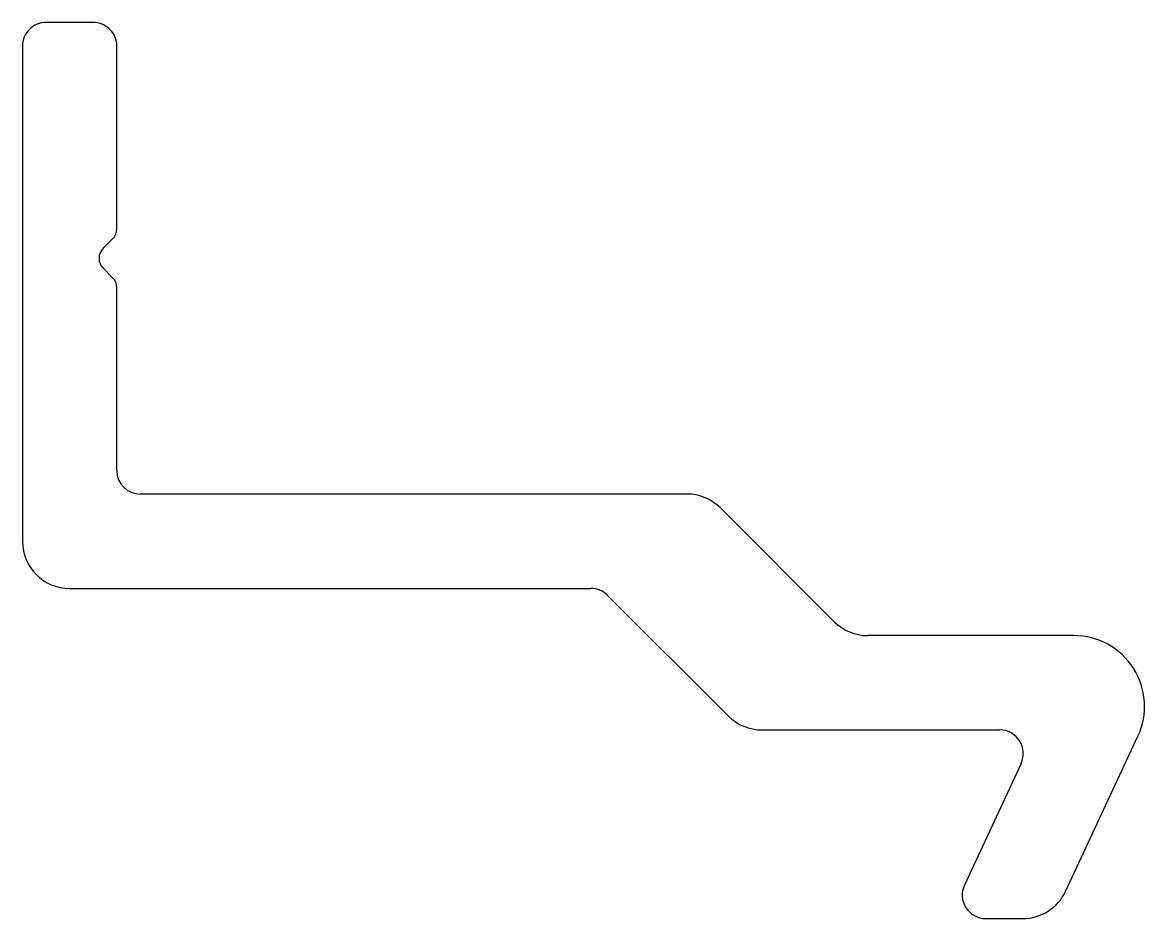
# Model space of a CAD drawing. Extents: x 577.9 to 601.7, y 667.9 to 686.9.
import ezdxf

# ---------------------------------------------------------------- set-up
doc = ezdxf.new("R2010")
doc.units = 0
doc.layers.get('0').update_dxf_attribs({"linetype": 'CONTINUOUS'})

msp = doc.modelspace()

# ---------------------------------------------------------------- linework, layer by layer
for p, q in [((579.409, 686.916), (578.409, 686.916)), ((577.909, 686.416), (577.909, 675.916)), ((579.909, 682.54), (579.909, 686.416)), ((579.621, 682.128), (579.821, 682.328)), ((579.821, 681.504), (579.621, 681.704)), ((579.909, 677.416), (579.909, 681.292)), ((591.995, 676.916), (580.409, 676.916)), ((595.116, 674.209), (592.702, 676.623)), ((578.909, 674.916), (589.959, 674.916)), ((590.313, 674.769), (592.874, 672.209)), ((600.194, 673.916), (595.823, 673.916)), ((593.581, 671.916), (598.624, 671.916)), ((600.02, 668.493), (601.553, 671.782)), ((599.077, 671.205), (597.876, 668.627)), ((598.329, 667.916), (599.114, 667.916))]:
    msp.add_line(p, q)
for centre, radius, start, end in [((578.409, 686.416), 0.5, 89.9973, 180.0027), ((579.409, 686.416), 0.5, 359.9973, 90.0027), ((579.609, 682.54), 0.3, 315.0029, 0.0022), ((579.833, 681.916), 0.3, 134.9998, 225.0002), ((579.609, 681.292), 0.3, 359.9978, 44.9971), ((580.409, 677.416), 0.5, 180.0042, 269.9958), ((591.995, 675.916), 1, 44.9997, 90.0022), ((578.909, 675.916), 1, 180.0007, 269.9993), ((589.959, 674.416), 0.5, 44.9997, 90.0022), ((595.823, 674.916), 1, 224.9998, 269.9985), ((600.194, 672.416), 1.5, 335.0009, 89.9997), ((593.581, 672.916), 1, 224.9997, 269.9988), ((598.624, 671.416), 0.5, 334.9984, 90.003), ((598.329, 668.416), 0.5, 154.9984, 270.003), ((599.114, 668.916), 1, 269.9979, 335.0005)]:
    msp.add_arc(centre, radius, start, end)

doc.saveas('drawing.dxf')
